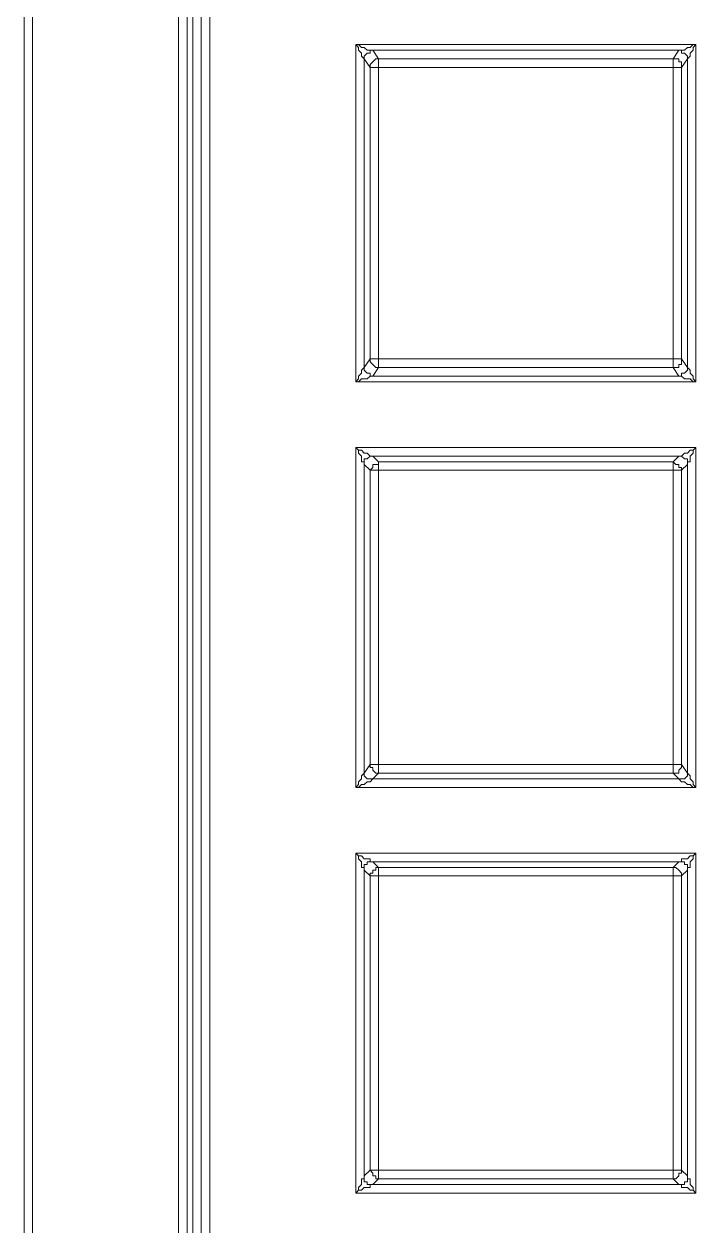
# Model space of a CAD drawing. Header units: centimetres. Extents: x -12.2 to 12.2, y -6.1 to 6.1.
# Drawn here: x -12.164 to -11.335, y -1.76 to -0.276 of the extents above; entities that cross this region are included whole.
import ezdxf

# ---------------------------------------------------------------- set-up
doc = ezdxf.new("R2010")
doc.units = ezdxf.units.CM
doc.header["$MEASUREMENT"] = 0
doc.layers.add('Camada 1', color=7, linetype='Continuous')

msp = doc.modelspace()

# ---------------------------------------------------------------- linework, layer by layer
at = {"layer": 'Camada 1', "lineweight": 9}
for points in [[(-12.16442, -5.8262), (-12.16442, -5.8262), (-12.16442, 5.81194), (-12.16442, 5.81194)], [(-12.15384, 5.81194), (-12.15384, 5.81194), (-12.15384, -5.8262), (-12.15384, -5.8262)], [(-11.97392, -5.8262), (-11.97392, -5.8262), (-11.97392, 5.81194), (-11.97392, 5.81194)], [(-11.96334, 5.81194), (-11.96334, 5.81194), (-11.96334, -5.8262), (-11.96334, -5.8262)], [(-11.95629, -5.8262), (-11.95629, -5.8262), (-11.95629, 5.81194), (-11.95629, 5.81194)], [(-11.9457, -5.79092), (-11.9457, -5.79092), (-11.9457, 5.77666), (-11.9457, 5.77666)], [(-11.93512, 5.77666), (-11.93512, 5.77666), (-11.93512, -5.79092), (-11.93512, -5.79092)], [(-11.7552, -0.3017), (-11.7552, -0.3017), (-11.3354, -0.3017), (-11.3354, -0.3017)], [(-11.7552, -0.71798), (-11.7552, -0.71798), (-11.7552, -0.3017), (-11.7552, -0.3017)], [(-11.35656, -0.30876), (-11.35656, -0.30876), (-11.73404, -0.30876), (-11.73404, -0.30876)], [(-11.73404, -0.30876), (-11.73404, -0.30876), (-11.72698, -0.31934), (-11.72698, -0.31934)], [(-11.36362, -0.31934), (-11.36362, -0.31934), (-11.35656, -0.30876), (-11.35656, -0.30876)], [(-11.3354, -0.3017), (-11.3354, -0.3017), (-11.3354, -0.71798), (-11.3354, -0.71798)], [(-11.74462, -0.31934), (-11.74462, -0.31934), (-11.74462, -0.70034), (-11.74462, -0.70034)], [(-11.73756, -0.32992), (-11.73756, -0.32992), (-11.74462, -0.31934), (-11.74462, -0.31934)], [(-11.72698, -0.31934), (-11.72698, -0.31934), (-11.36362, -0.31934), (-11.36362, -0.31934)], [(-11.34598, -0.31934), (-11.34598, -0.31934), (-11.35304, -0.32992), (-11.35304, -0.32992)], [(-11.34598, -0.70034), (-11.34598, -0.70034), (-11.34598, -0.31934), (-11.34598, -0.31934)], [(-11.73756, -0.68976), (-11.73756, -0.68976), (-11.73756, -0.32992), (-11.73756, -0.32992)], [(-11.72698, -0.32992), (-11.72698, -0.32992), (-11.72698, -0.68976), (-11.72698, -0.68976)], [(-11.36362, -0.32992), (-11.36362, -0.32992), (-11.72698, -0.32992), (-11.72698, -0.32992)], [(-11.36362, -0.68976), (-11.36362, -0.68976), (-11.36362, -0.32992), (-11.36362, -0.32992)], [(-11.35304, -0.32992), (-11.35304, -0.32992), (-11.35304, -0.68976), (-11.35304, -0.68976)], [(-11.74462, -0.70034), (-11.74462, -0.70034), (-11.73756, -0.68976), (-11.73756, -0.68976)], [(-11.72698, -0.68976), (-11.72698, -0.68976), (-11.36362, -0.68976), (-11.36362, -0.68976)], [(-11.35304, -0.68976), (-11.35304, -0.68976), (-11.34598, -0.70034), (-11.34598, -0.70034)], [(-11.72698, -0.70034), (-11.72698, -0.70034), (-11.73404, -0.71092), (-11.73404, -0.71092)], [(-11.73404, -0.71092), (-11.73404, -0.71092), (-11.35656, -0.71092), (-11.35656, -0.71092)], [(-11.36362, -0.70034), (-11.36362, -0.70034), (-11.72698, -0.70034), (-11.72698, -0.70034)], [(-11.35656, -0.71092), (-11.35656, -0.71092), (-11.36362, -0.70034), (-11.36362, -0.70034)], [(-11.3354, -0.71798), (-11.3354, -0.71798), (-11.7552, -0.71798), (-11.7552, -0.71798)], [(-11.7552, -0.79912), (-11.7552, -0.79912), (-11.3354, -0.79912), (-11.3354, -0.79912)], [(-11.7552, -1.21892), (-11.7552, -1.21892), (-11.7552, -0.79912), (-11.7552, -0.79912)], [(-11.3354, -0.79912), (-11.3354, -0.79912), (-11.3354, -1.21892), (-11.3354, -1.21892)], [(-11.35656, -0.8097), (-11.35656, -0.8097), (-11.73404, -0.8097), (-11.73404, -0.8097)], [(-11.73404, -0.8097), (-11.73404, -0.8097), (-11.72698, -0.81676), (-11.72698, -0.81676)], [(-11.36362, -0.81676), (-11.36362, -0.81676), (-11.35656, -0.8097), (-11.35656, -0.8097)], [(-11.74462, -0.82028), (-11.74462, -0.82028), (-11.74462, -1.20128), (-11.74462, -1.20128)], [(-11.73756, -0.82734), (-11.73756, -0.82734), (-11.74462, -0.82028), (-11.74462, -0.82028)], [(-11.73756, -1.1907), (-11.73756, -1.1907), (-11.73756, -0.82734), (-11.73756, -0.82734)], [(-11.72698, -0.81676), (-11.72698, -0.81676), (-11.36362, -0.81676), (-11.36362, -0.81676)], [(-11.72698, -0.82734), (-11.72698, -0.82734), (-11.72698, -1.1907), (-11.72698, -1.1907)], [(-11.36362, -0.82734), (-11.36362, -0.82734), (-11.72698, -0.82734), (-11.72698, -0.82734)], [(-11.36362, -1.1907), (-11.36362, -1.1907), (-11.36362, -0.82734), (-11.36362, -0.82734)], [(-11.34598, -0.82028), (-11.34598, -0.82028), (-11.35304, -0.82734), (-11.35304, -0.82734)], [(-11.35304, -0.82734), (-11.35304, -0.82734), (-11.35304, -1.1907), (-11.35304, -1.1907)], [(-11.34598, -1.20128), (-11.34598, -1.20128), (-11.34598, -0.82028), (-11.34598, -0.82028)], [(-11.74462, -1.20128), (-11.74462, -1.20128), (-11.73756, -1.1907), (-11.73756, -1.1907)], [(-11.72698, -1.20128), (-11.72698, -1.20128), (-11.73404, -1.20834), (-11.73404, -1.20834)], [(-11.72698, -1.1907), (-11.72698, -1.1907), (-11.36362, -1.1907), (-11.36362, -1.1907)], [(-11.36362, -1.20128), (-11.36362, -1.20128), (-11.72698, -1.20128), (-11.72698, -1.20128)], [(-11.35656, -1.20834), (-11.35656, -1.20834), (-11.36362, -1.20128), (-11.36362, -1.20128)], [(-11.35304, -1.1907), (-11.35304, -1.1907), (-11.34598, -1.20128), (-11.34598, -1.20128)], [(-11.73404, -1.20834), (-11.73404, -1.20834), (-11.35656, -1.20834), (-11.35656, -1.20834)], [(-11.3354, -1.21892), (-11.3354, -1.21892), (-11.7552, -1.21892), (-11.7552, -1.21892)], [(-11.7552, -1.30006), (-11.7552, -1.30006), (-11.3354, -1.30006), (-11.3354, -1.30006)], [(-11.7552, -1.71987), (-11.7552, -1.71987), (-11.7552, -1.30006), (-11.7552, -1.30006)], [(-11.3354, -1.30006), (-11.3354, -1.30006), (-11.3354, -1.71987), (-11.3354, -1.71987)], [(-11.35656, -1.31064), (-11.35656, -1.31064), (-11.73404, -1.31064), (-11.73404, -1.31064)], [(-11.73404, -1.31064), (-11.73404, -1.31064), (-11.72698, -1.3177), (-11.72698, -1.3177)], [(-11.72698, -1.3177), (-11.72698, -1.3177), (-11.36362, -1.3177), (-11.36362, -1.3177)], [(-11.36362, -1.3177), (-11.36362, -1.3177), (-11.35656, -1.31064), (-11.35656, -1.31064)], [(-11.74462, -1.32123), (-11.74462, -1.32123), (-11.74462, -1.6987), (-11.74462, -1.6987)], [(-11.73756, -1.32828), (-11.73756, -1.32828), (-11.74462, -1.32123), (-11.74462, -1.32123)], [(-11.73756, -1.69164), (-11.73756, -1.69164), (-11.73756, -1.32828), (-11.73756, -1.32828)], [(-11.72698, -1.32828), (-11.72698, -1.32828), (-11.72698, -1.69164), (-11.72698, -1.69164)], [(-11.36362, -1.32828), (-11.36362, -1.32828), (-11.72698, -1.32828), (-11.72698, -1.32828)], [(-11.36362, -1.69164), (-11.36362, -1.69164), (-11.36362, -1.32828), (-11.36362, -1.32828)], [(-11.34598, -1.32123), (-11.34598, -1.32123), (-11.35304, -1.32828), (-11.35304, -1.32828)], [(-11.35304, -1.32828), (-11.35304, -1.32828), (-11.35304, -1.69164), (-11.35304, -1.69164)], [(-11.34598, -1.6987), (-11.34598, -1.6987), (-11.34598, -1.32123), (-11.34598, -1.32123)], [(-11.74462, -1.6987), (-11.74462, -1.6987), (-11.73756, -1.69164), (-11.73756, -1.69164)], [(-11.72698, -1.69164), (-11.72698, -1.69164), (-11.36362, -1.69164), (-11.36362, -1.69164)], [(-11.35304, -1.69164), (-11.35304, -1.69164), (-11.34598, -1.6987), (-11.34598, -1.6987)], [(-11.72698, -1.70223), (-11.72698, -1.70223), (-11.73404, -1.70928), (-11.73404, -1.70928)], [(-11.36362, -1.70223), (-11.36362, -1.70223), (-11.72698, -1.70223), (-11.72698, -1.70223)], [(-11.35656, -1.70928), (-11.35656, -1.70928), (-11.36362, -1.70223), (-11.36362, -1.70223)], [(-11.3354, -1.71987), (-11.3354, -1.71987), (-11.7552, -1.71987), (-11.7552, -1.71987)], [(-11.73404, -1.70928), (-11.73404, -1.70928), (-11.35656, -1.70928), (-11.35656, -1.70928)]]:
    msp.add_open_spline(points, degree=3, dxfattribs=at)
for points, knots in [([(-11.74462, -0.31934), (-11.74462, -0.31934), (-11.74462, -0.31934), (-11.74462, -0.31934), (-11.74462, -0.31934), (-11.74815, -0.31581), (-11.74815, -0.31581), (-11.74815, -0.31581), (-11.74815, -0.31228), (-11.74815, -0.31228), (-11.74815, -0.31228), (-11.75167, -0.30876), (-11.75167, -0.30876), (-11.75167, -0.30876), (-11.75167, -0.30523), (-11.75167, -0.30523), (-11.75167, -0.30523), (-11.7552, -0.3017), (-11.7552, -0.3017)], [0, 0, 0, 0, 0.1666667, 0.1666667, 0.1666667, 0.3333333, 0.3333333, 0.3333333, 0.5, 0.5, 0.5, 0.6666667, 0.6666667, 0.6666667, 0.8333333, 0.8333333, 0.8333333, 1, 1, 1, 1]), ([(-11.7552, -0.3017), (-11.7552, -0.3017), (-11.75167, -0.3017), (-11.75167, -0.3017), (-11.75167, -0.3017), (-11.74815, -0.30523), (-11.74815, -0.30523), (-11.74815, -0.30523), (-11.74462, -0.30523), (-11.74462, -0.30523), (-11.74462, -0.30523), (-11.74109, -0.30876), (-11.74109, -0.30876), (-11.74109, -0.30876), (-11.73756, -0.30876), (-11.73756, -0.30876), (-11.73756, -0.30876), (-11.73404, -0.30876), (-11.73404, -0.30876)], [0, 0, 0, 0, 0.1666667, 0.1666667, 0.1666667, 0.3333333, 0.3333333, 0.3333333, 0.5, 0.5, 0.5, 0.6666667, 0.6666667, 0.6666667, 0.8333333, 0.8333333, 0.8333333, 1, 1, 1, 1]), ([(-11.74462, -0.31934), (-11.74462, -0.31934), (-11.74462, -0.31934), (-11.74462, -0.31934), (-11.74462, -0.31934), (-11.74462, -0.31581), (-11.74462, -0.31581), (-11.74462, -0.31581), (-11.74109, -0.31228), (-11.74109, -0.31228), (-11.74109, -0.31228), (-11.73756, -0.31228), (-11.73756, -0.31228), (-11.73756, -0.31228), (-11.73756, -0.30876), (-11.73756, -0.30876), (-11.73756, -0.30876), (-11.73404, -0.30876), (-11.73404, -0.30876)], [0, 0, 0, 0, 0.1666667, 0.1666667, 0.1666667, 0.3333333, 0.3333333, 0.3333333, 0.5, 0.5, 0.5, 0.6666667, 0.6666667, 0.6666667, 0.8333333, 0.8333333, 0.8333333, 1, 1, 1, 1]), ([(-11.35656, -0.30876), (-11.35656, -0.30876), (-11.35656, -0.30876), (-11.35656, -0.30876), (-11.35656, -0.30876), (-11.35304, -0.30876), (-11.35304, -0.30876), (-11.35304, -0.30876), (-11.34951, -0.30876), (-11.34951, -0.30876), (-11.34951, -0.30876), (-11.34598, -0.30523), (-11.34598, -0.30523), (-11.34598, -0.30523), (-11.34245, -0.30523), (-11.34245, -0.30523), (-11.34245, -0.30523), (-11.33892, -0.3017), (-11.33892, -0.3017), (-11.33892, -0.3017), (-11.3354, -0.3017), (-11.3354, -0.3017)], [0, 0, 0, 0, 0.1428571, 0.1428571, 0.1428571, 0.2857143, 0.2857143, 0.2857143, 0.4285714, 0.4285714, 0.4285714, 0.5714286, 0.5714286, 0.5714286, 0.7142857, 0.7142857, 0.7142857, 0.8571429, 0.8571429, 0.8571429, 1, 1, 1, 1]), ([(-11.34598, -0.31934), (-11.34598, -0.31934), (-11.34598, -0.31934), (-11.34598, -0.31934), (-11.34598, -0.31934), (-11.34598, -0.31581), (-11.34598, -0.31581), (-11.34598, -0.31581), (-11.34951, -0.31228), (-11.34951, -0.31228), (-11.34951, -0.31228), (-11.35304, -0.31228), (-11.35304, -0.31228), (-11.35304, -0.31228), (-11.35304, -0.30876), (-11.35304, -0.30876), (-11.35304, -0.30876), (-11.35656, -0.30876), (-11.35656, -0.30876)], [0, 0, 0, 0, 0.1666667, 0.1666667, 0.1666667, 0.3333333, 0.3333333, 0.3333333, 0.5, 0.5, 0.5, 0.6666667, 0.6666667, 0.6666667, 0.8333333, 0.8333333, 0.8333333, 1, 1, 1, 1]), ([(-11.3354, -0.3017), (-11.3354, -0.3017), (-11.33892, -0.30523), (-11.33892, -0.30523), (-11.33892, -0.30523), (-11.33892, -0.30876), (-11.33892, -0.30876), (-11.33892, -0.30876), (-11.34245, -0.31228), (-11.34245, -0.31228), (-11.34245, -0.31228), (-11.34245, -0.31581), (-11.34245, -0.31581), (-11.34245, -0.31581), (-11.34598, -0.31934), (-11.34598, -0.31934)], [0, 0, 0, 0, 0.2, 0.2, 0.2, 0.4, 0.4, 0.4, 0.6, 0.6, 0.6, 0.8, 0.8, 0.8, 1, 1, 1, 1]), ([(-11.73756, -0.32992), (-11.73756, -0.32992), (-11.73756, -0.3264), (-11.73756, -0.3264), (-11.73756, -0.3264), (-11.73404, -0.32287), (-11.73404, -0.32287), (-11.73404, -0.32287), (-11.73051, -0.31934), (-11.73051, -0.31934), (-11.73051, -0.31934), (-11.72698, -0.31934), (-11.72698, -0.31934)], [0, 0, 0, 0, 0.25, 0.25, 0.25, 0.5, 0.5, 0.5, 0.75, 0.75, 0.75, 1, 1, 1, 1]), ([(-11.72698, -0.32992), (-11.72698, -0.32992), (-11.72698, -0.3264), (-11.72698, -0.3264), (-11.72698, -0.3264), (-11.72698, -0.32287), (-11.72698, -0.32287), (-11.72698, -0.32287), (-11.72698, -0.31934), (-11.72698, -0.31934)], [0, 0, 0, 0, 0.3333333, 0.3333333, 0.3333333, 0.6666667, 0.6666667, 0.6666667, 1, 1, 1, 1]), ([(-11.35304, -0.32992), (-11.35304, -0.32992), (-11.35304, -0.3264), (-11.35304, -0.3264), (-11.35304, -0.3264), (-11.35304, -0.32287), (-11.35304, -0.32287), (-11.35304, -0.32287), (-11.35656, -0.32287), (-11.35656, -0.32287), (-11.35656, -0.32287), (-11.35656, -0.31934), (-11.35656, -0.31934), (-11.35656, -0.31934), (-11.36009, -0.31934), (-11.36009, -0.31934), (-11.36009, -0.31934), (-11.36362, -0.31934), (-11.36362, -0.31934)], [0, 0, 0, 0, 0.1666667, 0.1666667, 0.1666667, 0.3333333, 0.3333333, 0.3333333, 0.5, 0.5, 0.5, 0.6666667, 0.6666667, 0.6666667, 0.8333333, 0.8333333, 0.8333333, 1, 1, 1, 1]), ([(-11.36362, -0.32992), (-11.36362, -0.32992), (-11.36362, -0.3264), (-11.36362, -0.3264), (-11.36362, -0.3264), (-11.36362, -0.32287), (-11.36362, -0.32287), (-11.36362, -0.32287), (-11.36362, -0.31934), (-11.36362, -0.31934)], [0, 0, 0, 0, 0.3333333, 0.3333333, 0.3333333, 0.6666667, 0.6666667, 0.6666667, 1, 1, 1, 1]), ([(-11.73756, -0.32992), (-11.73756, -0.32992), (-11.73756, -0.32992), (-11.73756, -0.32992), (-11.73756, -0.32992), (-11.73404, -0.32992), (-11.73404, -0.32992), (-11.73404, -0.32992), (-11.73051, -0.32992), (-11.73051, -0.32992), (-11.73051, -0.32992), (-11.72698, -0.32992), (-11.72698, -0.32992)], [0, 0, 0, 0, 0.25, 0.25, 0.25, 0.5, 0.5, 0.5, 0.75, 0.75, 0.75, 1, 1, 1, 1]), ([(-11.36362, -0.32992), (-11.36362, -0.32992), (-11.36009, -0.32992), (-11.36009, -0.32992), (-11.36009, -0.32992), (-11.35656, -0.32992), (-11.35656, -0.32992), (-11.35656, -0.32992), (-11.35304, -0.32992), (-11.35304, -0.32992)], [0, 0, 0, 0, 0.3333333, 0.3333333, 0.3333333, 0.6666667, 0.6666667, 0.6666667, 1, 1, 1, 1]), ([(-11.73756, -0.68976), (-11.73756, -0.68976), (-11.73756, -0.69328), (-11.73756, -0.69328), (-11.73756, -0.69328), (-11.73404, -0.69681), (-11.73404, -0.69681), (-11.73404, -0.69681), (-11.73051, -0.70034), (-11.73051, -0.70034), (-11.73051, -0.70034), (-11.72698, -0.70034), (-11.72698, -0.70034)], [0, 0, 0, 0, 0.25, 0.25, 0.25, 0.5, 0.5, 0.5, 0.75, 0.75, 0.75, 1, 1, 1, 1]), ([(-11.73756, -0.68976), (-11.73756, -0.68976), (-11.73756, -0.68976), (-11.73756, -0.68976), (-11.73756, -0.68976), (-11.73404, -0.68976), (-11.73404, -0.68976), (-11.73404, -0.68976), (-11.73051, -0.68976), (-11.73051, -0.68976), (-11.73051, -0.68976), (-11.72698, -0.68976), (-11.72698, -0.68976)], [0, 0, 0, 0, 0.25, 0.25, 0.25, 0.5, 0.5, 0.5, 0.75, 0.75, 0.75, 1, 1, 1, 1]), ([(-11.72698, -0.70034), (-11.72698, -0.70034), (-11.72698, -0.70034), (-11.72698, -0.70034), (-11.72698, -0.70034), (-11.72698, -0.69681), (-11.72698, -0.69681), (-11.72698, -0.69681), (-11.72698, -0.69328), (-11.72698, -0.69328), (-11.72698, -0.69328), (-11.72698, -0.68976), (-11.72698, -0.68976)], [0, 0, 0, 0, 0.25, 0.25, 0.25, 0.5, 0.5, 0.5, 0.75, 0.75, 0.75, 1, 1, 1, 1]), ([(-11.36362, -0.70034), (-11.36362, -0.70034), (-11.36009, -0.70034), (-11.36009, -0.70034), (-11.36009, -0.70034), (-11.35656, -0.70034), (-11.35656, -0.70034), (-11.35656, -0.70034), (-11.35656, -0.69681), (-11.35656, -0.69681), (-11.35656, -0.69681), (-11.35304, -0.69681), (-11.35304, -0.69681), (-11.35304, -0.69681), (-11.35304, -0.69328), (-11.35304, -0.69328), (-11.35304, -0.69328), (-11.35304, -0.68976), (-11.35304, -0.68976)], [0, 0, 0, 0, 0.1666667, 0.1666667, 0.1666667, 0.3333333, 0.3333333, 0.3333333, 0.5, 0.5, 0.5, 0.6666667, 0.6666667, 0.6666667, 0.8333333, 0.8333333, 0.8333333, 1, 1, 1, 1]), ([(-11.36362, -0.70034), (-11.36362, -0.70034), (-11.36362, -0.70034), (-11.36362, -0.70034), (-11.36362, -0.70034), (-11.36362, -0.69681), (-11.36362, -0.69681), (-11.36362, -0.69681), (-11.36362, -0.69328), (-11.36362, -0.69328), (-11.36362, -0.69328), (-11.36362, -0.68976), (-11.36362, -0.68976)], [0, 0, 0, 0, 0.25, 0.25, 0.25, 0.5, 0.5, 0.5, 0.75, 0.75, 0.75, 1, 1, 1, 1]), ([(-11.36362, -0.68976), (-11.36362, -0.68976), (-11.36009, -0.68976), (-11.36009, -0.68976), (-11.36009, -0.68976), (-11.35656, -0.68976), (-11.35656, -0.68976), (-11.35656, -0.68976), (-11.35304, -0.68976), (-11.35304, -0.68976)], [0, 0, 0, 0, 0.3333333, 0.3333333, 0.3333333, 0.6666667, 0.6666667, 0.6666667, 1, 1, 1, 1]), ([(-11.7552, -0.71798), (-11.7552, -0.71798), (-11.75167, -0.71445), (-11.75167, -0.71445), (-11.75167, -0.71445), (-11.75167, -0.71092), (-11.75167, -0.71092), (-11.75167, -0.71092), (-11.74815, -0.70739), (-11.74815, -0.70739), (-11.74815, -0.70739), (-11.74815, -0.70387), (-11.74815, -0.70387), (-11.74815, -0.70387), (-11.74462, -0.70034), (-11.74462, -0.70034)], [0, 0, 0, 0, 0.2, 0.2, 0.2, 0.4, 0.4, 0.4, 0.6, 0.6, 0.6, 0.8, 0.8, 0.8, 1, 1, 1, 1]), ([(-11.73404, -0.71092), (-11.73404, -0.71092), (-11.73404, -0.71092), (-11.73404, -0.71092), (-11.73404, -0.71092), (-11.73756, -0.71092), (-11.73756, -0.71092), (-11.73756, -0.71092), (-11.74109, -0.71445), (-11.74109, -0.71445), (-11.74109, -0.71445), (-11.74462, -0.71445), (-11.74462, -0.71445), (-11.74462, -0.71445), (-11.74815, -0.71445), (-11.74815, -0.71445), (-11.74815, -0.71445), (-11.75167, -0.71798), (-11.75167, -0.71798), (-11.75167, -0.71798), (-11.7552, -0.71798), (-11.7552, -0.71798)], [0, 0, 0, 0, 0.1428571, 0.1428571, 0.1428571, 0.2857143, 0.2857143, 0.2857143, 0.4285714, 0.4285714, 0.4285714, 0.5714286, 0.5714286, 0.5714286, 0.7142857, 0.7142857, 0.7142857, 0.8571429, 0.8571429, 0.8571429, 1, 1, 1, 1]), ([(-11.74462, -0.70034), (-11.74462, -0.70034), (-11.74462, -0.70034), (-11.74462, -0.70034), (-11.74462, -0.70034), (-11.74462, -0.70387), (-11.74462, -0.70387), (-11.74462, -0.70387), (-11.74109, -0.70739), (-11.74109, -0.70739), (-11.74109, -0.70739), (-11.73756, -0.70739), (-11.73756, -0.70739), (-11.73756, -0.70739), (-11.73756, -0.71092), (-11.73756, -0.71092), (-11.73756, -0.71092), (-11.73404, -0.71092), (-11.73404, -0.71092)], [0, 0, 0, 0, 0.1666667, 0.1666667, 0.1666667, 0.3333333, 0.3333333, 0.3333333, 0.5, 0.5, 0.5, 0.6666667, 0.6666667, 0.6666667, 0.8333333, 0.8333333, 0.8333333, 1, 1, 1, 1]), ([(-11.35656, -0.71092), (-11.35656, -0.71092), (-11.35304, -0.71092), (-11.35304, -0.71092), (-11.35304, -0.71092), (-11.35304, -0.70739), (-11.35304, -0.70739), (-11.35304, -0.70739), (-11.34951, -0.70739), (-11.34951, -0.70739), (-11.34951, -0.70739), (-11.34598, -0.70387), (-11.34598, -0.70387), (-11.34598, -0.70387), (-11.34598, -0.70034), (-11.34598, -0.70034)], [0, 0, 0, 0, 0.2, 0.2, 0.2, 0.4, 0.4, 0.4, 0.6, 0.6, 0.6, 0.8, 0.8, 0.8, 1, 1, 1, 1]), ([(-11.3354, -0.71798), (-11.3354, -0.71798), (-11.33892, -0.71798), (-11.33892, -0.71798), (-11.33892, -0.71798), (-11.34245, -0.71445), (-11.34245, -0.71445), (-11.34245, -0.71445), (-11.34598, -0.71445), (-11.34598, -0.71445), (-11.34598, -0.71445), (-11.34951, -0.71445), (-11.34951, -0.71445), (-11.34951, -0.71445), (-11.35304, -0.71092), (-11.35304, -0.71092), (-11.35304, -0.71092), (-11.35656, -0.71092), (-11.35656, -0.71092)], [0, 0, 0, 0, 0.1666667, 0.1666667, 0.1666667, 0.3333333, 0.3333333, 0.3333333, 0.5, 0.5, 0.5, 0.6666667, 0.6666667, 0.6666667, 0.8333333, 0.8333333, 0.8333333, 1, 1, 1, 1]), ([(-11.34598, -0.70034), (-11.34598, -0.70034), (-11.34598, -0.70034), (-11.34598, -0.70034), (-11.34598, -0.70034), (-11.34245, -0.70387), (-11.34245, -0.70387), (-11.34245, -0.70387), (-11.34245, -0.70739), (-11.34245, -0.70739), (-11.34245, -0.70739), (-11.33892, -0.71092), (-11.33892, -0.71092), (-11.33892, -0.71092), (-11.33892, -0.71445), (-11.33892, -0.71445), (-11.33892, -0.71445), (-11.3354, -0.71798), (-11.3354, -0.71798)], [0, 0, 0, 0, 0.1666667, 0.1666667, 0.1666667, 0.3333333, 0.3333333, 0.3333333, 0.5, 0.5, 0.5, 0.6666667, 0.6666667, 0.6666667, 0.8333333, 0.8333333, 0.8333333, 1, 1, 1, 1]), ([(-11.74462, -0.82028), (-11.74462, -0.82028), (-11.74462, -0.82028), (-11.74462, -0.82028), (-11.74462, -0.82028), (-11.74462, -0.81676), (-11.74462, -0.81676), (-11.74462, -0.81676), (-11.74815, -0.81676), (-11.74815, -0.81676), (-11.74815, -0.81676), (-11.74815, -0.81323), (-11.74815, -0.81323), (-11.74815, -0.81323), (-11.74815, -0.8097), (-11.74815, -0.8097), (-11.74815, -0.8097), (-11.75167, -0.80617), (-11.75167, -0.80617), (-11.75167, -0.80617), (-11.75167, -0.80265), (-11.75167, -0.80265), (-11.75167, -0.80265), (-11.7552, -0.79912), (-11.7552, -0.79912)], [0, 0, 0, 0, 0.125, 0.125, 0.125, 0.25, 0.25, 0.25, 0.375, 0.375, 0.375, 0.5, 0.5, 0.5, 0.625, 0.625, 0.625, 0.75, 0.75, 0.75, 0.875, 0.875, 0.875, 1, 1, 1, 1]), ([(-11.7552, -0.79912), (-11.7552, -0.79912), (-11.75167, -0.80265), (-11.75167, -0.80265), (-11.75167, -0.80265), (-11.74815, -0.80265), (-11.74815, -0.80265), (-11.74815, -0.80265), (-11.74462, -0.80617), (-11.74462, -0.80617), (-11.74462, -0.80617), (-11.74109, -0.80617), (-11.74109, -0.80617), (-11.74109, -0.80617), (-11.73756, -0.8097), (-11.73756, -0.8097), (-11.73756, -0.8097), (-11.73404, -0.8097), (-11.73404, -0.8097)], [0, 0, 0, 0, 0.1666667, 0.1666667, 0.1666667, 0.3333333, 0.3333333, 0.3333333, 0.5, 0.5, 0.5, 0.6666667, 0.6666667, 0.6666667, 0.8333333, 0.8333333, 0.8333333, 1, 1, 1, 1]), ([(-11.35656, -0.8097), (-11.35656, -0.8097), (-11.35656, -0.8097), (-11.35656, -0.8097), (-11.35656, -0.8097), (-11.35304, -0.8097), (-11.35304, -0.8097), (-11.35304, -0.8097), (-11.34951, -0.80617), (-11.34951, -0.80617), (-11.34951, -0.80617), (-11.34598, -0.80617), (-11.34598, -0.80617), (-11.34598, -0.80617), (-11.34245, -0.80265), (-11.34245, -0.80265), (-11.34245, -0.80265), (-11.33892, -0.80265), (-11.33892, -0.80265), (-11.33892, -0.80265), (-11.3354, -0.79912), (-11.3354, -0.79912)], [0, 0, 0, 0, 0.1428571, 0.1428571, 0.1428571, 0.2857143, 0.2857143, 0.2857143, 0.4285714, 0.4285714, 0.4285714, 0.5714286, 0.5714286, 0.5714286, 0.7142857, 0.7142857, 0.7142857, 0.8571429, 0.8571429, 0.8571429, 1, 1, 1, 1]), ([(-11.3354, -0.79912), (-11.3354, -0.79912), (-11.33892, -0.80265), (-11.33892, -0.80265), (-11.33892, -0.80265), (-11.33892, -0.80617), (-11.33892, -0.80617), (-11.33892, -0.80617), (-11.34245, -0.8097), (-11.34245, -0.8097), (-11.34245, -0.8097), (-11.34245, -0.81323), (-11.34245, -0.81323), (-11.34245, -0.81323), (-11.34245, -0.81676), (-11.34245, -0.81676), (-11.34245, -0.81676), (-11.34598, -0.81676), (-11.34598, -0.81676), (-11.34598, -0.81676), (-11.34598, -0.82028), (-11.34598, -0.82028)], [0, 0, 0, 0, 0.1428571, 0.1428571, 0.1428571, 0.2857143, 0.2857143, 0.2857143, 0.4285714, 0.4285714, 0.4285714, 0.5714286, 0.5714286, 0.5714286, 0.7142857, 0.7142857, 0.7142857, 0.8571429, 0.8571429, 0.8571429, 1, 1, 1, 1]), ([(-11.74462, -0.82028), (-11.74462, -0.82028), (-11.74462, -0.81676), (-11.74462, -0.81676), (-11.74462, -0.81676), (-11.74462, -0.81323), (-11.74462, -0.81323), (-11.74462, -0.81323), (-11.74109, -0.81323), (-11.74109, -0.81323), (-11.74109, -0.81323), (-11.73756, -0.8097), (-11.73756, -0.8097), (-11.73756, -0.8097), (-11.73404, -0.8097), (-11.73404, -0.8097)], [0, 0, 0, 0, 0.2, 0.2, 0.2, 0.4, 0.4, 0.4, 0.6, 0.6, 0.6, 0.8, 0.8, 0.8, 1, 1, 1, 1]), ([(-11.34598, -0.82028), (-11.34598, -0.82028), (-11.34598, -0.81676), (-11.34598, -0.81676), (-11.34598, -0.81676), (-11.34598, -0.81323), (-11.34598, -0.81323), (-11.34598, -0.81323), (-11.34951, -0.81323), (-11.34951, -0.81323), (-11.34951, -0.81323), (-11.35304, -0.8097), (-11.35304, -0.8097), (-11.35304, -0.8097), (-11.35656, -0.8097), (-11.35656, -0.8097)], [0, 0, 0, 0, 0.2, 0.2, 0.2, 0.4, 0.4, 0.4, 0.6, 0.6, 0.6, 0.8, 0.8, 0.8, 1, 1, 1, 1]), ([(-11.73756, -0.82734), (-11.73756, -0.82734), (-11.73756, -0.82734), (-11.73756, -0.82734), (-11.73756, -0.82734), (-11.73404, -0.82381), (-11.73404, -0.82381), (-11.73404, -0.82381), (-11.73404, -0.82028), (-11.73404, -0.82028), (-11.73404, -0.82028), (-11.73051, -0.82028), (-11.73051, -0.82028), (-11.73051, -0.82028), (-11.72698, -0.82028), (-11.72698, -0.82028), (-11.72698, -0.82028), (-11.72698, -0.81676), (-11.72698, -0.81676)], [0, 0, 0, 0, 0.1666667, 0.1666667, 0.1666667, 0.3333333, 0.3333333, 0.3333333, 0.5, 0.5, 0.5, 0.6666667, 0.6666667, 0.6666667, 0.8333333, 0.8333333, 0.8333333, 1, 1, 1, 1]), ([(-11.73756, -0.82734), (-11.73756, -0.82734), (-11.73756, -0.82734), (-11.73756, -0.82734), (-11.73756, -0.82734), (-11.73404, -0.82734), (-11.73404, -0.82734), (-11.73404, -0.82734), (-11.73051, -0.82734), (-11.73051, -0.82734), (-11.73051, -0.82734), (-11.72698, -0.82734), (-11.72698, -0.82734)], [0, 0, 0, 0, 0.25, 0.25, 0.25, 0.5, 0.5, 0.5, 0.75, 0.75, 0.75, 1, 1, 1, 1]), ([(-11.72698, -0.82734), (-11.72698, -0.82734), (-11.72698, -0.82734), (-11.72698, -0.82734), (-11.72698, -0.82734), (-11.72698, -0.82381), (-11.72698, -0.82381), (-11.72698, -0.82381), (-11.72698, -0.82028), (-11.72698, -0.82028), (-11.72698, -0.82028), (-11.72698, -0.81676), (-11.72698, -0.81676)], [0, 0, 0, 0, 0.25, 0.25, 0.25, 0.5, 0.5, 0.5, 0.75, 0.75, 0.75, 1, 1, 1, 1]), ([(-11.35304, -0.82734), (-11.35304, -0.82734), (-11.35304, -0.82734), (-11.35304, -0.82734), (-11.35304, -0.82734), (-11.35304, -0.82381), (-11.35304, -0.82381), (-11.35304, -0.82381), (-11.35656, -0.82381), (-11.35656, -0.82381), (-11.35656, -0.82381), (-11.35656, -0.82028), (-11.35656, -0.82028), (-11.35656, -0.82028), (-11.36009, -0.82028), (-11.36009, -0.82028), (-11.36009, -0.82028), (-11.36362, -0.81676), (-11.36362, -0.81676)], [0, 0, 0, 0, 0.1666667, 0.1666667, 0.1666667, 0.3333333, 0.3333333, 0.3333333, 0.5, 0.5, 0.5, 0.6666667, 0.6666667, 0.6666667, 0.8333333, 0.8333333, 0.8333333, 1, 1, 1, 1]), ([(-11.36362, -0.82734), (-11.36362, -0.82734), (-11.36362, -0.82734), (-11.36362, -0.82734), (-11.36362, -0.82734), (-11.36362, -0.82381), (-11.36362, -0.82381), (-11.36362, -0.82381), (-11.36362, -0.82028), (-11.36362, -0.82028), (-11.36362, -0.82028), (-11.36362, -0.81676), (-11.36362, -0.81676)], [0, 0, 0, 0, 0.25, 0.25, 0.25, 0.5, 0.5, 0.5, 0.75, 0.75, 0.75, 1, 1, 1, 1]), ([(-11.36362, -0.82734), (-11.36362, -0.82734), (-11.36009, -0.82734), (-11.36009, -0.82734), (-11.36009, -0.82734), (-11.35656, -0.82734), (-11.35656, -0.82734), (-11.35656, -0.82734), (-11.35304, -0.82734), (-11.35304, -0.82734)], [0, 0, 0, 0, 0.3333333, 0.3333333, 0.3333333, 0.6666667, 0.6666667, 0.6666667, 1, 1, 1, 1]), ([(-11.7552, -1.21892), (-11.7552, -1.21892), (-11.75167, -1.21539), (-11.75167, -1.21539), (-11.75167, -1.21539), (-11.75167, -1.21187), (-11.75167, -1.21187), (-11.75167, -1.21187), (-11.74815, -1.20834), (-11.74815, -1.20834), (-11.74815, -1.20834), (-11.74815, -1.20481), (-11.74815, -1.20481), (-11.74815, -1.20481), (-11.74462, -1.20128), (-11.74462, -1.20128)], [0, 0, 0, 0, 0.2, 0.2, 0.2, 0.4, 0.4, 0.4, 0.6, 0.6, 0.6, 0.8, 0.8, 0.8, 1, 1, 1, 1]), ([(-11.74462, -1.20128), (-11.74462, -1.20128), (-11.74462, -1.20128), (-11.74462, -1.20128), (-11.74462, -1.20128), (-11.74462, -1.20481), (-11.74462, -1.20481), (-11.74462, -1.20481), (-11.74109, -1.20834), (-11.74109, -1.20834), (-11.74109, -1.20834), (-11.73756, -1.20834), (-11.73756, -1.20834), (-11.73756, -1.20834), (-11.73404, -1.20834), (-11.73404, -1.20834)], [0, 0, 0, 0, 0.2, 0.2, 0.2, 0.4, 0.4, 0.4, 0.6, 0.6, 0.6, 0.8, 0.8, 0.8, 1, 1, 1, 1]), ([(-11.73756, -1.1907), (-11.73756, -1.1907), (-11.73756, -1.19423), (-11.73756, -1.19423), (-11.73756, -1.19423), (-11.73404, -1.19423), (-11.73404, -1.19423), (-11.73404, -1.19423), (-11.73404, -1.19776), (-11.73404, -1.19776), (-11.73404, -1.19776), (-11.73051, -1.20128), (-11.73051, -1.20128), (-11.73051, -1.20128), (-11.72698, -1.20128), (-11.72698, -1.20128)], [0, 0, 0, 0, 0.2, 0.2, 0.2, 0.4, 0.4, 0.4, 0.6, 0.6, 0.6, 0.8, 0.8, 0.8, 1, 1, 1, 1]), ([(-11.73756, -1.1907), (-11.73756, -1.1907), (-11.73756, -1.1907), (-11.73756, -1.1907), (-11.73756, -1.1907), (-11.73404, -1.1907), (-11.73404, -1.1907), (-11.73404, -1.1907), (-11.73051, -1.1907), (-11.73051, -1.1907), (-11.73051, -1.1907), (-11.72698, -1.1907), (-11.72698, -1.1907)], [0, 0, 0, 0, 0.25, 0.25, 0.25, 0.5, 0.5, 0.5, 0.75, 0.75, 0.75, 1, 1, 1, 1]), ([(-11.72698, -1.20128), (-11.72698, -1.20128), (-11.72698, -1.20128), (-11.72698, -1.20128), (-11.72698, -1.20128), (-11.72698, -1.19776), (-11.72698, -1.19776), (-11.72698, -1.19776), (-11.72698, -1.19423), (-11.72698, -1.19423), (-11.72698, -1.19423), (-11.72698, -1.1907), (-11.72698, -1.1907)], [0, 0, 0, 0, 0.25, 0.25, 0.25, 0.5, 0.5, 0.5, 0.75, 0.75, 0.75, 1, 1, 1, 1]), ([(-11.36362, -1.20128), (-11.36362, -1.20128), (-11.36009, -1.20128), (-11.36009, -1.20128), (-11.36009, -1.20128), (-11.35656, -1.20128), (-11.35656, -1.20128), (-11.35656, -1.20128), (-11.35656, -1.19776), (-11.35656, -1.19776), (-11.35656, -1.19776), (-11.35304, -1.19423), (-11.35304, -1.19423), (-11.35304, -1.19423), (-11.35304, -1.1907), (-11.35304, -1.1907)], [0, 0, 0, 0, 0.2, 0.2, 0.2, 0.4, 0.4, 0.4, 0.6, 0.6, 0.6, 0.8, 0.8, 0.8, 1, 1, 1, 1]), ([(-11.36362, -1.20128), (-11.36362, -1.20128), (-11.36362, -1.20128), (-11.36362, -1.20128), (-11.36362, -1.20128), (-11.36362, -1.19776), (-11.36362, -1.19776), (-11.36362, -1.19776), (-11.36362, -1.19423), (-11.36362, -1.19423), (-11.36362, -1.19423), (-11.36362, -1.1907), (-11.36362, -1.1907)], [0, 0, 0, 0, 0.25, 0.25, 0.25, 0.5, 0.5, 0.5, 0.75, 0.75, 0.75, 1, 1, 1, 1]), ([(-11.36362, -1.1907), (-11.36362, -1.1907), (-11.36009, -1.1907), (-11.36009, -1.1907), (-11.36009, -1.1907), (-11.35656, -1.1907), (-11.35656, -1.1907), (-11.35656, -1.1907), (-11.35304, -1.1907), (-11.35304, -1.1907)], [0, 0, 0, 0, 0.3333333, 0.3333333, 0.3333333, 0.6666667, 0.6666667, 0.6666667, 1, 1, 1, 1]), ([(-11.35656, -1.20834), (-11.35656, -1.20834), (-11.35304, -1.20834), (-11.35304, -1.20834), (-11.35304, -1.20834), (-11.34951, -1.20834), (-11.34951, -1.20834), (-11.34951, -1.20834), (-11.34598, -1.20481), (-11.34598, -1.20481), (-11.34598, -1.20481), (-11.34598, -1.20128), (-11.34598, -1.20128)], [0, 0, 0, 0, 0.25, 0.25, 0.25, 0.5, 0.5, 0.5, 0.75, 0.75, 0.75, 1, 1, 1, 1]), ([(-11.34598, -1.20128), (-11.34598, -1.20128), (-11.34598, -1.20128), (-11.34598, -1.20128), (-11.34598, -1.20128), (-11.34245, -1.20481), (-11.34245, -1.20481), (-11.34245, -1.20481), (-11.34245, -1.20834), (-11.34245, -1.20834), (-11.34245, -1.20834), (-11.33892, -1.21187), (-11.33892, -1.21187), (-11.33892, -1.21187), (-11.33892, -1.21539), (-11.33892, -1.21539), (-11.33892, -1.21539), (-11.3354, -1.21892), (-11.3354, -1.21892)], [0, 0, 0, 0, 0.1666667, 0.1666667, 0.1666667, 0.3333333, 0.3333333, 0.3333333, 0.5, 0.5, 0.5, 0.6666667, 0.6666667, 0.6666667, 0.8333333, 0.8333333, 0.8333333, 1, 1, 1, 1]), ([(-11.73404, -1.20834), (-11.73404, -1.20834), (-11.73404, -1.20834), (-11.73404, -1.20834), (-11.73404, -1.20834), (-11.73756, -1.21187), (-11.73756, -1.21187), (-11.73756, -1.21187), (-11.74109, -1.21187), (-11.74109, -1.21187), (-11.74109, -1.21187), (-11.74462, -1.21539), (-11.74462, -1.21539), (-11.74462, -1.21539), (-11.74815, -1.21539), (-11.74815, -1.21539), (-11.74815, -1.21539), (-11.75167, -1.21892), (-11.75167, -1.21892), (-11.75167, -1.21892), (-11.7552, -1.21892), (-11.7552, -1.21892)], [0, 0, 0, 0, 0.1428571, 0.1428571, 0.1428571, 0.2857143, 0.2857143, 0.2857143, 0.4285714, 0.4285714, 0.4285714, 0.5714286, 0.5714286, 0.5714286, 0.7142857, 0.7142857, 0.7142857, 0.8571429, 0.8571429, 0.8571429, 1, 1, 1, 1]), ([(-11.3354, -1.21892), (-11.3354, -1.21892), (-11.33892, -1.21892), (-11.33892, -1.21892), (-11.33892, -1.21892), (-11.34245, -1.21539), (-11.34245, -1.21539), (-11.34245, -1.21539), (-11.34598, -1.21539), (-11.34598, -1.21539), (-11.34598, -1.21539), (-11.34951, -1.21187), (-11.34951, -1.21187), (-11.34951, -1.21187), (-11.35304, -1.21187), (-11.35304, -1.21187), (-11.35304, -1.21187), (-11.35656, -1.20834), (-11.35656, -1.20834)], [0, 0, 0, 0, 0.1666667, 0.1666667, 0.1666667, 0.3333333, 0.3333333, 0.3333333, 0.5, 0.5, 0.5, 0.6666667, 0.6666667, 0.6666667, 0.8333333, 0.8333333, 0.8333333, 1, 1, 1, 1]), ([(-11.74462, -1.32123), (-11.74462, -1.32123), (-11.74462, -1.32123), (-11.74462, -1.32123), (-11.74462, -1.32123), (-11.74462, -1.3177), (-11.74462, -1.3177), (-11.74462, -1.3177), (-11.74815, -1.3177), (-11.74815, -1.3177), (-11.74815, -1.3177), (-11.74815, -1.31417), (-11.74815, -1.31417), (-11.74815, -1.31417), (-11.74815, -1.31064), (-11.74815, -1.31064), (-11.74815, -1.31064), (-11.75167, -1.30712), (-11.75167, -1.30712), (-11.75167, -1.30712), (-11.75167, -1.30359), (-11.75167, -1.30359), (-11.75167, -1.30359), (-11.7552, -1.30006), (-11.7552, -1.30006)], [0, 0, 0, 0, 0.125, 0.125, 0.125, 0.25, 0.25, 0.25, 0.375, 0.375, 0.375, 0.5, 0.5, 0.5, 0.625, 0.625, 0.625, 0.75, 0.75, 0.75, 0.875, 0.875, 0.875, 1, 1, 1, 1]), ([(-11.7552, -1.30006), (-11.7552, -1.30006), (-11.75167, -1.30359), (-11.75167, -1.30359), (-11.75167, -1.30359), (-11.74815, -1.30359), (-11.74815, -1.30359), (-11.74815, -1.30359), (-11.74462, -1.30712), (-11.74462, -1.30712), (-11.74462, -1.30712), (-11.74109, -1.30712), (-11.74109, -1.30712), (-11.74109, -1.30712), (-11.73756, -1.30712), (-11.73756, -1.30712), (-11.73756, -1.30712), (-11.73756, -1.31064), (-11.73756, -1.31064), (-11.73756, -1.31064), (-11.73404, -1.31064), (-11.73404, -1.31064)], [0, 0, 0, 0, 0.1428571, 0.1428571, 0.1428571, 0.2857143, 0.2857143, 0.2857143, 0.4285714, 0.4285714, 0.4285714, 0.5714286, 0.5714286, 0.5714286, 0.7142857, 0.7142857, 0.7142857, 0.8571429, 0.8571429, 0.8571429, 1, 1, 1, 1]), ([(-11.35656, -1.31064), (-11.35656, -1.31064), (-11.35656, -1.31064), (-11.35656, -1.31064), (-11.35656, -1.31064), (-11.35304, -1.31064), (-11.35304, -1.31064), (-11.35304, -1.31064), (-11.35304, -1.30712), (-11.35304, -1.30712), (-11.35304, -1.30712), (-11.34951, -1.30712), (-11.34951, -1.30712), (-11.34951, -1.30712), (-11.34598, -1.30712), (-11.34598, -1.30712), (-11.34598, -1.30712), (-11.34245, -1.30359), (-11.34245, -1.30359), (-11.34245, -1.30359), (-11.33892, -1.30359), (-11.33892, -1.30359), (-11.33892, -1.30359), (-11.3354, -1.30006), (-11.3354, -1.30006)], [0, 0, 0, 0, 0.125, 0.125, 0.125, 0.25, 0.25, 0.25, 0.375, 0.375, 0.375, 0.5, 0.5, 0.5, 0.625, 0.625, 0.625, 0.75, 0.75, 0.75, 0.875, 0.875, 0.875, 1, 1, 1, 1]), ([(-11.3354, -1.30006), (-11.3354, -1.30006), (-11.33892, -1.30359), (-11.33892, -1.30359), (-11.33892, -1.30359), (-11.33892, -1.30712), (-11.33892, -1.30712), (-11.33892, -1.30712), (-11.34245, -1.31064), (-11.34245, -1.31064), (-11.34245, -1.31064), (-11.34245, -1.31417), (-11.34245, -1.31417), (-11.34245, -1.31417), (-11.34245, -1.3177), (-11.34245, -1.3177), (-11.34245, -1.3177), (-11.34598, -1.3177), (-11.34598, -1.3177), (-11.34598, -1.3177), (-11.34598, -1.32123), (-11.34598, -1.32123)], [0, 0, 0, 0, 0.1428571, 0.1428571, 0.1428571, 0.2857143, 0.2857143, 0.2857143, 0.4285714, 0.4285714, 0.4285714, 0.5714286, 0.5714286, 0.5714286, 0.7142857, 0.7142857, 0.7142857, 0.8571429, 0.8571429, 0.8571429, 1, 1, 1, 1]), ([(-11.74462, -1.32123), (-11.74462, -1.32123), (-11.74462, -1.3177), (-11.74462, -1.3177), (-11.74462, -1.3177), (-11.74462, -1.31417), (-11.74462, -1.31417), (-11.74462, -1.31417), (-11.74109, -1.31417), (-11.74109, -1.31417), (-11.74109, -1.31417), (-11.74109, -1.31064), (-11.74109, -1.31064), (-11.74109, -1.31064), (-11.73756, -1.31064), (-11.73756, -1.31064), (-11.73756, -1.31064), (-11.73404, -1.31064), (-11.73404, -1.31064)], [0, 0, 0, 0, 0.1666667, 0.1666667, 0.1666667, 0.3333333, 0.3333333, 0.3333333, 0.5, 0.5, 0.5, 0.6666667, 0.6666667, 0.6666667, 0.8333333, 0.8333333, 0.8333333, 1, 1, 1, 1]), ([(-11.73756, -1.32828), (-11.73756, -1.32828), (-11.73756, -1.32476), (-11.73756, -1.32476), (-11.73756, -1.32476), (-11.73404, -1.32476), (-11.73404, -1.32476), (-11.73404, -1.32476), (-11.73404, -1.32123), (-11.73404, -1.32123), (-11.73404, -1.32123), (-11.73051, -1.32123), (-11.73051, -1.32123), (-11.73051, -1.32123), (-11.73051, -1.3177), (-11.73051, -1.3177), (-11.73051, -1.3177), (-11.72698, -1.3177), (-11.72698, -1.3177)], [0, 0, 0, 0, 0.1666667, 0.1666667, 0.1666667, 0.3333333, 0.3333333, 0.3333333, 0.5, 0.5, 0.5, 0.6666667, 0.6666667, 0.6666667, 0.8333333, 0.8333333, 0.8333333, 1, 1, 1, 1]), ([(-11.72698, -1.32828), (-11.72698, -1.32828), (-11.72698, -1.32476), (-11.72698, -1.32476), (-11.72698, -1.32476), (-11.72698, -1.32123), (-11.72698, -1.32123), (-11.72698, -1.32123), (-11.72698, -1.3177), (-11.72698, -1.3177)], [0, 0, 0, 0, 0.3333333, 0.3333333, 0.3333333, 0.6666667, 0.6666667, 0.6666667, 1, 1, 1, 1]), ([(-11.35304, -1.32828), (-11.35304, -1.32828), (-11.35304, -1.32476), (-11.35304, -1.32476), (-11.35304, -1.32476), (-11.35656, -1.32123), (-11.35656, -1.32123), (-11.35656, -1.32123), (-11.36009, -1.3177), (-11.36009, -1.3177), (-11.36009, -1.3177), (-11.36362, -1.3177), (-11.36362, -1.3177)], [0, 0, 0, 0, 0.25, 0.25, 0.25, 0.5, 0.5, 0.5, 0.75, 0.75, 0.75, 1, 1, 1, 1]), ([(-11.36362, -1.32828), (-11.36362, -1.32828), (-11.36362, -1.32476), (-11.36362, -1.32476), (-11.36362, -1.32476), (-11.36362, -1.32123), (-11.36362, -1.32123), (-11.36362, -1.32123), (-11.36362, -1.3177), (-11.36362, -1.3177)], [0, 0, 0, 0, 0.3333333, 0.3333333, 0.3333333, 0.6666667, 0.6666667, 0.6666667, 1, 1, 1, 1]), ([(-11.34598, -1.32123), (-11.34598, -1.32123), (-11.34598, -1.3177), (-11.34598, -1.3177), (-11.34598, -1.3177), (-11.34598, -1.31417), (-11.34598, -1.31417), (-11.34598, -1.31417), (-11.34951, -1.31417), (-11.34951, -1.31417), (-11.34951, -1.31417), (-11.34951, -1.31064), (-11.34951, -1.31064), (-11.34951, -1.31064), (-11.35304, -1.31064), (-11.35304, -1.31064), (-11.35304, -1.31064), (-11.35656, -1.31064), (-11.35656, -1.31064)], [0, 0, 0, 0, 0.1666667, 0.1666667, 0.1666667, 0.3333333, 0.3333333, 0.3333333, 0.5, 0.5, 0.5, 0.6666667, 0.6666667, 0.6666667, 0.8333333, 0.8333333, 0.8333333, 1, 1, 1, 1]), ([(-11.73756, -1.32828), (-11.73756, -1.32828), (-11.73756, -1.32828), (-11.73756, -1.32828), (-11.73756, -1.32828), (-11.73404, -1.32828), (-11.73404, -1.32828), (-11.73404, -1.32828), (-11.73051, -1.32828), (-11.73051, -1.32828), (-11.73051, -1.32828), (-11.72698, -1.32828), (-11.72698, -1.32828)], [0, 0, 0, 0, 0.25, 0.25, 0.25, 0.5, 0.5, 0.5, 0.75, 0.75, 0.75, 1, 1, 1, 1]), ([(-11.36362, -1.32828), (-11.36362, -1.32828), (-11.36009, -1.32828), (-11.36009, -1.32828), (-11.36009, -1.32828), (-11.35656, -1.32828), (-11.35656, -1.32828), (-11.35656, -1.32828), (-11.35304, -1.32828), (-11.35304, -1.32828)], [0, 0, 0, 0, 0.3333333, 0.3333333, 0.3333333, 0.6666667, 0.6666667, 0.6666667, 1, 1, 1, 1]), ([(-11.73756, -1.69164), (-11.73756, -1.69164), (-11.73756, -1.69164), (-11.73756, -1.69164), (-11.73756, -1.69164), (-11.73404, -1.69517), (-11.73404, -1.69517), (-11.73404, -1.69517), (-11.73404, -1.6987), (-11.73404, -1.6987), (-11.73404, -1.6987), (-11.73051, -1.6987), (-11.73051, -1.6987), (-11.73051, -1.6987), (-11.73051, -1.70223), (-11.73051, -1.70223), (-11.73051, -1.70223), (-11.72698, -1.70223), (-11.72698, -1.70223)], [0, 0, 0, 0, 0.1666667, 0.1666667, 0.1666667, 0.3333333, 0.3333333, 0.3333333, 0.5, 0.5, 0.5, 0.6666667, 0.6666667, 0.6666667, 0.8333333, 0.8333333, 0.8333333, 1, 1, 1, 1]), ([(-11.73756, -1.69164), (-11.73756, -1.69164), (-11.73756, -1.69164), (-11.73756, -1.69164), (-11.73756, -1.69164), (-11.73404, -1.69164), (-11.73404, -1.69164), (-11.73404, -1.69164), (-11.73051, -1.69164), (-11.73051, -1.69164), (-11.73051, -1.69164), (-11.72698, -1.69164), (-11.72698, -1.69164)], [0, 0, 0, 0, 0.25, 0.25, 0.25, 0.5, 0.5, 0.5, 0.75, 0.75, 0.75, 1, 1, 1, 1]), ([(-11.72698, -1.70223), (-11.72698, -1.70223), (-11.72698, -1.70223), (-11.72698, -1.70223), (-11.72698, -1.70223), (-11.72698, -1.6987), (-11.72698, -1.6987), (-11.72698, -1.6987), (-11.72698, -1.69517), (-11.72698, -1.69517), (-11.72698, -1.69517), (-11.72698, -1.69164), (-11.72698, -1.69164)], [0, 0, 0, 0, 0.25, 0.25, 0.25, 0.5, 0.5, 0.5, 0.75, 0.75, 0.75, 1, 1, 1, 1]), ([(-11.36362, -1.70223), (-11.36362, -1.70223), (-11.36009, -1.70223), (-11.36009, -1.70223), (-11.36009, -1.70223), (-11.35656, -1.6987), (-11.35656, -1.6987), (-11.35656, -1.6987), (-11.35656, -1.69517), (-11.35656, -1.69517), (-11.35656, -1.69517), (-11.35304, -1.69517), (-11.35304, -1.69517), (-11.35304, -1.69517), (-11.35304, -1.69164), (-11.35304, -1.69164)], [0, 0, 0, 0, 0.2, 0.2, 0.2, 0.4, 0.4, 0.4, 0.6, 0.6, 0.6, 0.8, 0.8, 0.8, 1, 1, 1, 1]), ([(-11.36362, -1.70223), (-11.36362, -1.70223), (-11.36362, -1.70223), (-11.36362, -1.70223), (-11.36362, -1.70223), (-11.36362, -1.6987), (-11.36362, -1.6987), (-11.36362, -1.6987), (-11.36362, -1.69517), (-11.36362, -1.69517), (-11.36362, -1.69517), (-11.36362, -1.69164), (-11.36362, -1.69164)], [0, 0, 0, 0, 0.25, 0.25, 0.25, 0.5, 0.5, 0.5, 0.75, 0.75, 0.75, 1, 1, 1, 1]), ([(-11.36362, -1.69164), (-11.36362, -1.69164), (-11.36009, -1.69164), (-11.36009, -1.69164), (-11.36009, -1.69164), (-11.35656, -1.69164), (-11.35656, -1.69164), (-11.35656, -1.69164), (-11.35304, -1.69164), (-11.35304, -1.69164)], [0, 0, 0, 0, 0.3333333, 0.3333333, 0.3333333, 0.6666667, 0.6666667, 0.6666667, 1, 1, 1, 1]), ([(-11.7552, -1.71987), (-11.7552, -1.71987), (-11.75167, -1.71634), (-11.75167, -1.71634), (-11.75167, -1.71634), (-11.75167, -1.71281), (-11.75167, -1.71281), (-11.75167, -1.71281), (-11.74815, -1.70928), (-11.74815, -1.70928), (-11.74815, -1.70928), (-11.74815, -1.70576), (-11.74815, -1.70576), (-11.74815, -1.70576), (-11.74815, -1.70223), (-11.74815, -1.70223), (-11.74815, -1.70223), (-11.74462, -1.70223), (-11.74462, -1.70223), (-11.74462, -1.70223), (-11.74462, -1.6987), (-11.74462, -1.6987)], [0, 0, 0, 0, 0.1428571, 0.1428571, 0.1428571, 0.2857143, 0.2857143, 0.2857143, 0.4285714, 0.4285714, 0.4285714, 0.5714286, 0.5714286, 0.5714286, 0.7142857, 0.7142857, 0.7142857, 0.8571429, 0.8571429, 0.8571429, 1, 1, 1, 1]), ([(-11.74462, -1.6987), (-11.74462, -1.6987), (-11.74462, -1.70223), (-11.74462, -1.70223), (-11.74462, -1.70223), (-11.74462, -1.70576), (-11.74462, -1.70576), (-11.74462, -1.70576), (-11.74109, -1.70576), (-11.74109, -1.70576), (-11.74109, -1.70576), (-11.74109, -1.70928), (-11.74109, -1.70928), (-11.74109, -1.70928), (-11.73756, -1.70928), (-11.73756, -1.70928), (-11.73756, -1.70928), (-11.73404, -1.70928), (-11.73404, -1.70928)], [0, 0, 0, 0, 0.1666667, 0.1666667, 0.1666667, 0.3333333, 0.3333333, 0.3333333, 0.5, 0.5, 0.5, 0.6666667, 0.6666667, 0.6666667, 0.8333333, 0.8333333, 0.8333333, 1, 1, 1, 1]), ([(-11.35656, -1.70928), (-11.35656, -1.70928), (-11.35304, -1.70928), (-11.35304, -1.70928), (-11.35304, -1.70928), (-11.34951, -1.70928), (-11.34951, -1.70928), (-11.34951, -1.70928), (-11.34951, -1.70576), (-11.34951, -1.70576), (-11.34951, -1.70576), (-11.34598, -1.70576), (-11.34598, -1.70576), (-11.34598, -1.70576), (-11.34598, -1.70223), (-11.34598, -1.70223), (-11.34598, -1.70223), (-11.34598, -1.6987), (-11.34598, -1.6987)], [0, 0, 0, 0, 0.1666667, 0.1666667, 0.1666667, 0.3333333, 0.3333333, 0.3333333, 0.5, 0.5, 0.5, 0.6666667, 0.6666667, 0.6666667, 0.8333333, 0.8333333, 0.8333333, 1, 1, 1, 1]), ([(-11.34598, -1.6987), (-11.34598, -1.6987), (-11.34598, -1.6987), (-11.34598, -1.6987), (-11.34598, -1.6987), (-11.34598, -1.70223), (-11.34598, -1.70223), (-11.34598, -1.70223), (-11.34245, -1.70223), (-11.34245, -1.70223), (-11.34245, -1.70223), (-11.34245, -1.70576), (-11.34245, -1.70576), (-11.34245, -1.70576), (-11.34245, -1.70928), (-11.34245, -1.70928), (-11.34245, -1.70928), (-11.33892, -1.71281), (-11.33892, -1.71281), (-11.33892, -1.71281), (-11.33892, -1.71634), (-11.33892, -1.71634), (-11.33892, -1.71634), (-11.3354, -1.71987), (-11.3354, -1.71987)], [0, 0, 0, 0, 0.125, 0.125, 0.125, 0.25, 0.25, 0.25, 0.375, 0.375, 0.375, 0.5, 0.5, 0.5, 0.625, 0.625, 0.625, 0.75, 0.75, 0.75, 0.875, 0.875, 0.875, 1, 1, 1, 1]), ([(-11.73404, -1.70928), (-11.73404, -1.70928), (-11.73404, -1.70928), (-11.73404, -1.70928), (-11.73404, -1.70928), (-11.73756, -1.70928), (-11.73756, -1.70928), (-11.73756, -1.70928), (-11.73756, -1.71281), (-11.73756, -1.71281), (-11.73756, -1.71281), (-11.74109, -1.71281), (-11.74109, -1.71281), (-11.74109, -1.71281), (-11.74462, -1.71281), (-11.74462, -1.71281), (-11.74462, -1.71281), (-11.74815, -1.71634), (-11.74815, -1.71634), (-11.74815, -1.71634), (-11.75167, -1.71634), (-11.75167, -1.71634), (-11.75167, -1.71634), (-11.7552, -1.71987), (-11.7552, -1.71987)], [0, 0, 0, 0, 0.125, 0.125, 0.125, 0.25, 0.25, 0.25, 0.375, 0.375, 0.375, 0.5, 0.5, 0.5, 0.625, 0.625, 0.625, 0.75, 0.75, 0.75, 0.875, 0.875, 0.875, 1, 1, 1, 1]), ([(-11.3354, -1.71987), (-11.3354, -1.71987), (-11.33892, -1.71634), (-11.33892, -1.71634), (-11.33892, -1.71634), (-11.34245, -1.71634), (-11.34245, -1.71634), (-11.34245, -1.71634), (-11.34598, -1.71281), (-11.34598, -1.71281), (-11.34598, -1.71281), (-11.34951, -1.71281), (-11.34951, -1.71281), (-11.34951, -1.71281), (-11.35304, -1.71281), (-11.35304, -1.71281), (-11.35304, -1.71281), (-11.35304, -1.70928), (-11.35304, -1.70928), (-11.35304, -1.70928), (-11.35656, -1.70928), (-11.35656, -1.70928)], [0, 0, 0, 0, 0.1428571, 0.1428571, 0.1428571, 0.2857143, 0.2857143, 0.2857143, 0.4285714, 0.4285714, 0.4285714, 0.5714286, 0.5714286, 0.5714286, 0.7142857, 0.7142857, 0.7142857, 0.8571429, 0.8571429, 0.8571429, 1, 1, 1, 1])]:
    msp.add_open_spline(points, degree=3, knots=knots, dxfattribs=at)

doc.saveas('drawing.dxf')
